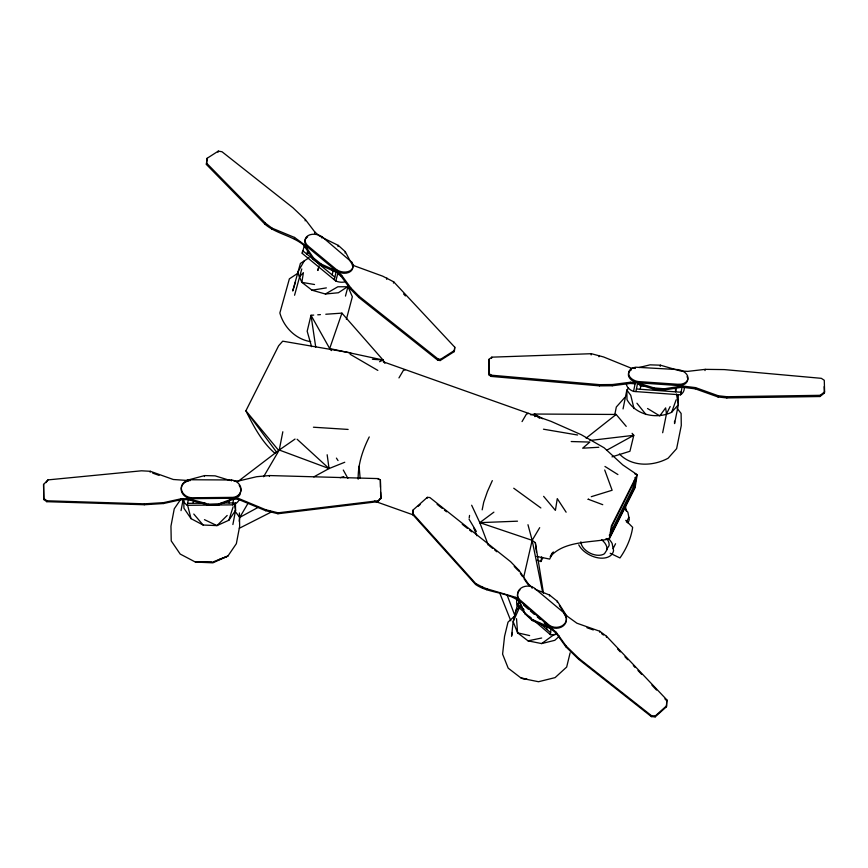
<?xml version="1.0" encoding="UTF-8"?>
<svg xmlns="http://www.w3.org/2000/svg" width="868" height="868" viewBox="0 0 868 868"><rect width="100%" height="100%" fill="white"/><g stroke="black" fill="none" stroke-linecap="round" stroke-linejoin="round"><path stroke-width="1.3" d="M520.55 602.468C508.312 591.433 489.151 593.896 475.588 584.468L412.853 514.713L413.157 509.917L427.306 497.353L429.844 497.527L510.59 561.672L518.966 570.341L528.601 584.305L532.247 587.365L532.138 588.298M412.853 514.713L413.157 509.917M549.097 627.152L556.214 633.304L565.914 646.844L578.782 659.387L651.38 716.61L655.177 716.881L666.45 706.78L666.863 699.879L606.504 636.266L599.755 631.253L576.884 623.202L564.797 614.468M666.45 706.78L666.863 699.879M358.169 479.201C357.887 464.315 362.661 450.091 369.247 436.929M307.12 248.357C295.684 235.987 277.695 234.892 265.163 224.4L206.4 164.464L207.083 158.312L218.291 151.119L222.024 151.759L292.907 207.712L305.449 219.647L314.856 232.049L319.912 236.367M206.4 164.464L207.083 158.312M339.898 274.299A10.937 7.497 14.8 0 1 337.771 273.583L341.33 276.534L350.672 289.294L358.82 297.474L437.667 360.122L440.152 360.556L454.224 351.616L454.778 347.222L393.736 281.872L382.788 276.208L354.328 265.825L352.375 264.154M454.224 351.616L454.778 347.222M427.208 498.286L427.306 497.353M475.588 584.468L475.697 583.535L412.951 513.769M482.51 588.081L482.619 587.137L475.697 583.535M486.764 589.752L486.872 588.808L482.619 587.137M515.755 598.312L515.852 597.379L486.872 588.808M518.858 571.274L518.966 570.341M556.941 633.857A14.984 12.456 6.3 0 1 550.388 634.682L551.137 627.889L532.366 619.589L518.109 606.765L518.966 599.05A10.579 8.788 6.3 0 1 520.887 588.211A10.579 8.788 6.3 0 1 534.059 587.853L563.972 612.862A10.774 8.951 6.3 0 1 563.658 624.721A10.774 8.951 6.3 0 1 549.498 625.448L518.966 599.05M551.039 628.833L532.268 620.522L525.042 613.871L518.869 599.983A10.579 8.788 6.3 0 1 519.965 589.828M528.493 585.249L528.601 584.305M532.268 620.522L532.366 619.589M549.466 595.99L549.563 595.057L535.155 589.274M546.721 629.333L547.003 626.761M549.498 625.448L549.39 626.381A10.774 8.951 6.3 0 0 563.104 626.023A10.774 8.951 6.3 0 0 564.634 614.685M557.234 602.208L557.332 601.274L549.563 595.057M556.214 633.304L556.312 632.371L515.852 597.379M563.875 613.806L563.972 612.862M566.533 616.725L566.63 615.792L557.332 601.274M565.914 646.844L566.012 645.9L556.312 632.371M578.782 659.387L578.891 658.454L566.012 645.9M599.658 632.186L599.755 631.253M606.396 637.21L606.504 636.266M651.38 716.61L651.488 715.677L578.891 658.454M655.177 716.881L655.286 715.948L666.548 705.847M239.21 521.234L239.742 517.415L247.912 503.473M469.219 517.925L469.555 515.408M537.118 560.196L540.927 561.553L541.686 556.855M609.249 535.176L610.432 535.599L612.005 525.878L636.038 478.138L634.855 477.726M610.443 532.789L633.282 487.436L634.454 480.156M610.432 535.599L634.465 487.859L636.038 478.138M188.931 480.579L173.296 479.494L150.316 471.291L141.495 470.803L47.979 479.895L43.574 484.409L43.812 499.556L46.796 501.693L144.316 504.742L163.466 503.538L181.065 499.675L191.6 499.577M43.812 499.556L43.574 484.409M47.979 479.895L46.037 482.608M46.796 501.693L46.97 500.782L43.986 498.644M150.153 472.203L150.316 471.291M144.316 504.742L144.489 503.831L163.64 502.626L181.238 498.764L237.984 498.221L265.847 509.798L278.118 512.825L378.144 500.738L380.998 497.82L380.379 480.026L378.394 478.594L269.547 475.555L256.689 476.706L238.808 480.926L233.774 480.894M163.466 503.538L163.64 502.626M181.065 499.675L181.238 498.764M181.032 510.634L183.224 499.078M190.114 480.666L190.287 479.754L231.582 479.971A10.579 8.843 10.8 0 1 240.946 488.315A10.579 8.843 10.8 0 1 233.948 497.353L232.516 504.861L187.249 505.306A14.984 12.532 10.8 0 1 182.562 499.61M187.249 505.306L188.497 498.699L208.678 504.199L219.127 503.798L233.774 498.265A10.579 8.843 10.8 0 0 239.199 485.396M190.287 479.754A10.774 9.016 10.8 0 0 181.325 488.543A10.774 9.016 10.8 0 0 191.123 497.765L190.949 498.677A10.774 9.016 10.8 0 1 181.195 489.997A10.774 9.016 10.8 0 1 188.877 480.829M193.065 503.31L193.542 500.814M204.447 476.499L204.62 475.588L215.123 475.848L230.161 480.503M188.323 499.61L208.504 505.111L208.678 504.199M208.504 505.111L218.953 504.709L219.127 503.798M231.409 480.883L231.582 479.971M229.825 499.209L229.109 502.963L228.913 500.825M232.884 524.543L235.564 510.427L235.423 502.615M380.998 497.82L377.971 501.65L277.944 513.737L265.673 510.709L237.81 499.133L237.984 498.221M269.373 476.467L269.547 475.555M265.673 510.709L265.847 509.798M270.089 512.109L270.263 511.198M277.944 513.737L278.118 512.825M378.22 479.505L378.394 478.594M380.379 480.026L380.423 487.284M377.971 501.65L378.144 500.738M263.579 476.749L279.246 450.015L282.827 431.765M635.441 368.423L631.242 368.184L603.596 356.965L591.39 353.71L491.798 357.16L488.944 359.363L488.706 360.578L489.205 375.139L491.179 376.419L599.462 385.869L612.255 385.761L630.081 383.461L635.094 383.808M491.559 358.375L491.798 357.16M489.205 375.139L488.944 359.363M491.179 376.419L491.418 375.204L489.454 373.913M591.151 354.925L591.39 353.71M598.963 356.759L599.213 355.544M599.462 385.869L599.712 384.654L612.504 384.535L630.32 382.245L678.765 385.576L695.496 387.605L718.303 395.765L727.091 396.73L820.195 395.309L824.6 391.902L824.274 380.271L821.312 378.329L724.303 369.594L705.239 369.356L687.716 371.374L680.479 370.972L660.44 365.189L650.045 364.842L639.087 367.533M612.255 385.761L612.504 384.535M614.772 414.72L616.323 407.005L624.841 397.425M623.05 408.915L626.848 390.058L628.54 388.159M630.081 383.461L630.32 382.245M684.212 387.529A14.984 10.177 11.4 0 1 680.534 394.831L633.553 391.414L635.333 382.593M635.908 391.576L637.926 381.529A10.579 7.183 11.4 0 1 628.66 374.13A10.579 7.183 11.4 0 1 635.68 367.207L678.288 369.616A10.774 7.313 11.4 0 1 687.988 377.754A10.774 7.313 11.4 0 1 679.015 384.361L637.926 381.529M640.183 389.255L640.942 385.5M641.192 384.242L637.438 383.971L653.615 389.114L653.854 387.898L664.302 388.788L682.313 386L680.534 394.831M660.19 366.404L660.44 365.189M653.615 389.114L664.063 390.003L664.302 388.788M662.664 432.741L666.472 413.873L670.172 406.539M676.389 388.083L675.63 391.848L675.38 388.343M679.015 384.361L678.765 385.576A10.774 7.313 11.4 0 0 687.076 376.571M824.6 391.902L824.35 393.117L819.945 396.524L726.841 397.945L718.064 396.98L695.246 388.821L695.496 387.605M704.99 370.571L705.239 369.356M718.064 396.98L718.303 395.765M726.841 397.945L727.091 396.73M819.945 396.524L820.195 395.309M482.174 509.852L483.704 502.257L487.415 491.57L492.319 480.622M517.61 603.727L514.887 615.607L507.292 595.513M523.675 577.307L532.16 540.33L539.69 527.668M519.563 607.101L515.896 610.454L513.162 621.716L511.556 636.211L512.467 632.457M570.124 652.845L566.674 667.047L555.097 677.615L538.507 681.727L521.342 678.266L508.192 668.165L502.594 654.136L504.558 636.352L508.008 622.15L514.757 615.976M217.976 152.312L218.291 151.119M265.163 224.4L265.478 223.206L206.714 163.271M271.76 229.347L272.075 228.165L265.478 223.206M294.187 238.624L294.502 237.431L272.075 228.165M305.135 220.841L305.449 219.647M344.412 281.991A10.937 7.497 14.8 0 1 335.808 281.015L302.248 253.402L304.527 244.776L313.532 257.959L321.106 264.024L336.415 271A10.579 7.248 14.8 0 0 348.806 272.443A10.579 7.248 14.8 0 0 352.072 264.393M307.532 245.557L336.73 269.807A10.579 7.248 14.8 0 0 349.706 270.979A10.579 7.248 14.8 0 0 351.714 262.125L321.93 236.638A10.774 7.389 14.8 0 0 307.977 235.673A10.774 7.389 14.8 0 0 307.532 245.557L307.218 246.751L341.645 275.34L350.987 288.111L359.135 296.292L437.982 358.94L440.467 359.363L454.539 350.422M294.567 295.239L301.782 268.928M307.771 250.385L306.795 254.064L309.106 252.686M314.541 233.232L314.856 232.049M336.1 272.194L320.802 265.217L313.218 259.152L313.532 257.959M321.616 237.832L321.93 236.638M319.023 265.912L317.818 270.469L318.589 267.962M320.802 265.217L321.106 264.024M337.999 246.599L338.314 245.405L321.062 236.931M332.119 274.896L333.421 269.981M334.147 279.637L336.73 269.807M335.808 281.015L338.086 272.389M345.041 252.968L345.356 251.774L338.314 245.405M341.33 276.534L341.645 275.34M351.399 263.319L351.714 262.125M345.464 296.086L348.057 286.245M350.672 289.294L350.987 288.111M346.375 319.391L352.343 296.758L347.515 285.626M358.82 297.474L359.135 296.292M386.64 279.279L386.954 278.086M393.421 283.066L393.736 281.872M437.667 360.122L437.982 358.94M440.152 360.556L440.467 359.363M295.532 281.883L292.722 290.997L300.404 263.427L309.073 257.72M183.788 500.413L183.929 508.214L191.036 518.652L203.123 525.021L216.957 525.607L228.837 520.268L233.134 506.771M325.793 314.249L341.927 313.131L329.677 348.545L331.392 350.596M633.998 408.578L630.754 395.309L626.848 390.058L626.989 399.616C635.463 414.969 656.262 419.602 671.604 412.322L676.139 399.822M518.923 608.739L513.162 621.716L517.599 632.837L528.015 640.844L541.632 643.579L554.793 640.324L559.383 636.135M540.927 561.553L542.695 558.037M552.048 553.111L550.247 556.681C564.016 540.807 590.131 542.76 609.26 539.028L635.094 487.729L637.199 474.709L622.812 464.955L604.139 447.801L581.224 434.694L550.985 421.338L383.189 361.772M553.285 551.918L549.672 559.09L536.76 556.431M624.287 508.322L625.394 506.12L626.403 511.209M613.144 548.533L615.564 543.726M626.446 522.102L628.866 517.295M304.267 260.867L297.594 272.541L301.847 282.35L312.024 290.205L325.402 294.013L338.39 292.744L347.515 286.755L337.836 286.776L325.402 294.013M398.954 377.906L403.284 370.538L405.399 369.649M522.037 421.598L526.355 414.231L528.471 413.342M606.591 549.52L609.065 545.668A13.953 8.81 26.7 0 0 606.699 538.507M180.62 499.501L174.251 508.811L170.963 526.138L171.224 540.894L180.186 554.055L195.441 562.084L212.215 562.204L195.441 562.084L212.888 562.833L227.872 556.095L236.356 543.683L239.655 526.355L239.405 512.934M228.837 520.268L235.564 510.427L234.132 502.789M671.604 412.322L678.364 404.727L678.212 395.157M299.427 276.794L303.409 272.671L301.847 282.35L314.531 284.52M227.177 515.462L216.957 525.607L204.457 519.661M418.105 506.359L420.134 504.568M515.896 610.454L519.943 607.133M586.106 438.156L616.15 414.459L626.229 426.372M237.734 481.675L279.246 450.015L295.055 439.056M488.326 545.267L479.798 522.655L493.892 512.153M541.632 643.579L553.296 635.137L556.855 634.074M297.746 273.333L289.38 278.834L279.865 312.968C283.782 327.269 295.814 339.421 310.733 341.645M606.602 450.297L633.781 435.313L632.099 433.327M258.545 507.129L239.742 517.415L234.837 510.992M313.782 476.901L329.059 468.546L344.759 462.253M239.362 528.254L271.76 511.794M379.566 361.728L383.048 360.014L384.882 363.334M218.237 559.86L227.872 556.095L213.474 561.759M218.953 504.709L233.601 499.176L237.81 499.133M340.202 477.715L343.858 476.565M612.016 456.85L629.94 451.273L633.781 435.313L589.936 440.488M591.282 496.691L612.124 490.257L604.714 470.011M186.555 480.416L204.62 475.588M587.907 499.339L588.591 499.165M530.684 414.861L534.482 414.036L616.15 414.459M528.015 640.844L541.675 638.013M312.024 290.205L326.357 287.894M664.063 390.003L682.074 387.226L695.246 388.821M313.706 315.095L311.015 315.279L307.174 331.24L311.59 346.69M317.731 314.813L320.422 314.628M598.811 447.27L582.667 448.192L589.806 442.072L571.209 441.541M471.66 505.241L479.798 522.655L517.502 521.18M191.123 497.765L233.948 497.353M187.607 503.364L205.076 503.201M221.101 503.039L232.884 502.93M605.506 539.071L609.26 539.028L611.376 526.008L637.199 474.709L634.833 473.874M46.97 500.782L144.489 503.831M313.424 427.219L348.122 429.432M372.415 359.254L383.048 360.014L341.927 313.131M651.488 715.677L655.286 715.948M678.809 386.987L682.074 387.226M639.944 385.761L646.508 386.238M636.428 388.983L681.055 392.238M491.418 375.204L599.712 384.654M526.822 678.939L521.342 678.266L526.409 678.906M543.466 429.204L577.578 435.009M350.726 352.864L282.708 341.167L278.606 345.822L245.894 410.803C253.554 426.101 261.93 442.257 275.123 453.465M383.048 360.014L329.677 348.545L311.015 315.279L315.724 347.124M529.643 635.593L517.599 632.837L516.514 618.689M653.854 387.898L637.676 382.745A10.579 7.183 11.4 0 1 628.942 376.994A10.579 7.183 11.4 0 1 631.459 369.714M479.798 522.655L532.16 540.33L535.339 542.663L543.52 593.441M586.952 627.716L593.3 629.951M633.282 487.436L634.465 487.859M336.415 458.109L338.032 460.582M374.412 501.118L413.895 515.136M152.703 473.114L159.083 475.393M279.246 450.015L329.059 468.546L327.16 454.756M588.428 499.317L602.75 504.688M610.193 553.263L619.969 557.95C626.186 549.14 631.134 538.203 632.653 527.343L625.72 520.355M534.927 416.651L534.482 414.036L542.587 418.712M350.151 354.274L377.84 370.408M647.539 408.502L659.756 415.913L665.637 407.906L666.472 413.873M604.963 466.463L617.908 474.568M513.747 488.228L540.862 507.954M294.502 237.431L307.218 246.751A10.774 7.389 14.8 0 1 307.663 236.866M601.578 633.618L603.51 635.05M437.081 504.297L442.322 508.464M444.416 510.124L446.521 511.794M462.253 524.283L467.494 528.449M469.588 530.12L471.682 531.78M489.519 545.939L492.666 548.446M494.76 550.106L496.854 551.777M331.533 269.481L333.562 271.152M302.921 250.874L334.809 277.098M534.482 414.036L539.56 418.278M523.426 604.953L528.373 609.227M530.348 610.942L534.297 614.36M537.27 616.92L540.232 619.481M544.182 622.909L547.155 625.47M518.337 604.779L523.99 609.661M538.811 622.486L550.605 632.685M529.209 616.356L531.227 618.103M533.245 619.85L550.388 634.682M297.106 439.241L329.059 468.546M514.214 566.457L517.925 570.309M617.539 648.949L620.327 651.89M624.971 656.783L627.748 659.713M633.325 665.582L635.181 667.546M637.969 670.476L641.68 674.393M651.901 685.156L656.544 690.049M664.899 698.859L666.754 700.823M403.598 293.959L405.443 295.934M619.416 453.997C631.969 467.103 652.964 466.431 668.1 458.228L676.628 448.647L681.282 425.504L681.109 413.439L677.094 408.296M624.352 508.127L627.868 512.25L629.278 519.346A19.443 12.282 26.7 0 1 627.759 522.894M193.781 514.04L203.123 525.021M543.618 496.344L555.401 510.395L557.278 498.623L566.12 512.196M278.715 450.492L245.894 410.803L276.935 452.619M636.938 403.229L645.987 414.546M469.046 519.183L476.348 531.466M520.344 573.423L522.569 576.645M524.044 578.793L527.755 584.175M304.212 245.959L313.218 259.152M559.372 605.56L565.101 614.49M343.283 470.033L347.873 478.311M345.356 251.774L350.791 262.158M525.042 613.871L518.76 600.916A10.937 9.081 6.3 0 1 517.621 598.562M473.885 528.232L476.879 535.74M499.838 593.289L510.818 620.804M527.972 524.717L532.16 540.33L542.684 592.519M187.499 504.818L191.036 518.652M676.487 394.039L678.364 404.727L674.555 423.584L674.523 421.197M535.339 542.663L536.435 551.939M359.102 466.159L360.101 478.073M380.607 492.373L380.824 498.731M824.177 386.661L824.35 393.117M580.887 541.816A13.953 8.81 26.7 0 0 589.99 553.111A13.953 8.81 26.7 0 0 604.486 553.708L606.949 549.856A13.953 8.81 26.7 0 0 601.708 539.809M578.75 544.822A19.443 12.282 26.7 0 0 598.182 557.864A19.443 12.282 26.7 0 0 613.557 550.583L612.135 543.487A19.443 12.282 26.7 0 0 608.284 538.388M518.109 606.765A10.937 9.081 6.3 0 1 517.089 599.495M238.906 500.218A10.937 9.147 10.8 0 1 232.516 504.861M239.991 494.532A10.937 9.147 10.8 0 1 238.429 496.594M633.553 391.414A10.937 7.421 11.4 0 1 626.349 383.526M302.248 253.402A14.984 10.275 14.8 0 1 302.769 250.689"/></g></svg>
